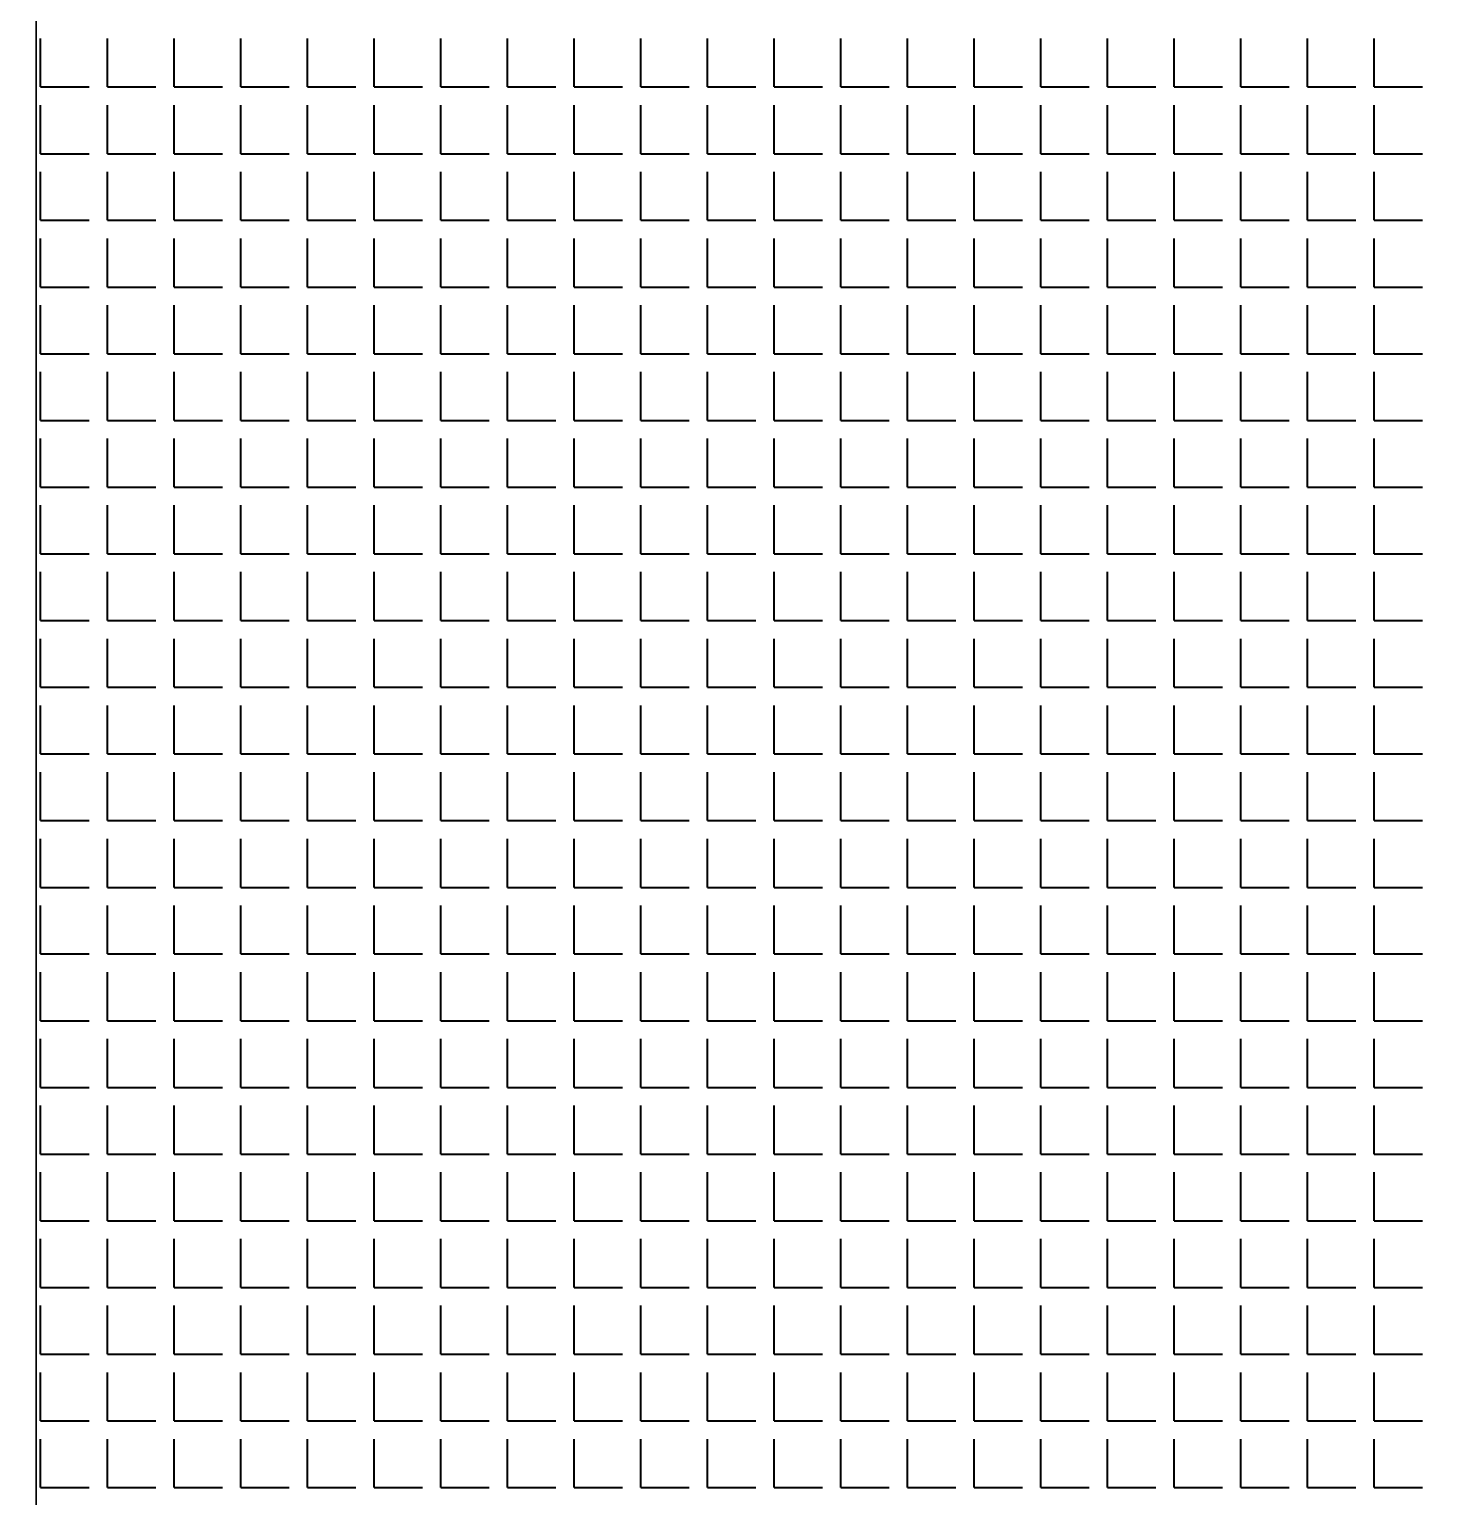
# Model space of a CAD drawing. Header units: millimetres. Extents: x 895788 to 1136524, y -21936 to 400945.
# Drawn here: x 932131.99 to 932149.31, y 272916.91 to 272935.03 of the extents above; entities that cross this region are included whole.
import ezdxf

# ---------------------------------------------------------------- set-up
doc = ezdxf.new("R2010")
doc.units = ezdxf.units.MM
doc.layers.add('GRANIT', color=10, linetype='Continuous', lineweight=30)

msp = doc.modelspace()

# ---------------------------------------------------------------- linework, layer by layer
at = {"lineweight": 30}
msp.add_line((932132.074, 272651.357), (932132.074, 273176.175), dxfattribs=at)
at = {"layer": 'GRANIT', "color": 0, "linetype": 'Continuous', "lineweight": 40}
for p, q in [((932132.129, 272934.32), (932132.129, 272934.919)), ((932132.953, 272934.32), (932132.953, 272934.919)), ((932133.777, 272934.32), (932133.777, 272934.919)), ((932134.6, 272934.32), (932134.6, 272934.919)), ((932135.424, 272934.32), (932135.424, 272934.919)), ((932136.247, 272934.32), (932136.247, 272934.919)), ((932137.071, 272934.32), (932137.071, 272934.919)), ((932137.894, 272934.32), (932137.894, 272934.919)), ((932138.718, 272934.32), (932138.718, 272934.919)), ((932139.541, 272934.32), (932139.541, 272934.919)), ((932140.365, 272934.32), (932140.365, 272934.919)), ((932141.188, 272934.32), (932141.188, 272934.919)), ((932142.012, 272934.32), (932142.012, 272934.919)), ((932142.835, 272934.32), (932142.835, 272934.919)), ((932143.659, 272934.32), (932143.659, 272934.919)), ((932144.482, 272934.32), (932144.482, 272934.919)), ((932145.306, 272934.32), (932145.306, 272934.919)), ((932146.129, 272934.32), (932146.129, 272934.919)), ((932146.953, 272934.32), (932146.953, 272934.919)), ((932147.777, 272934.32), (932147.777, 272934.919)), ((932148.6, 272934.32), (932148.6, 272934.919)), ((932132.129, 272934.32), (932132.728, 272934.32)), ((932132.953, 272934.32), (932133.552, 272934.32)), ((932133.777, 272934.32), (932134.375, 272934.32)), ((932134.6, 272934.32), (932135.199, 272934.32)), ((932135.424, 272934.32), (932136.023, 272934.32)), ((932136.247, 272934.32), (932136.846, 272934.32)), ((932137.071, 272934.32), (932137.67, 272934.32)), ((932137.894, 272934.32), (932138.493, 272934.32)), ((932138.718, 272934.32), (932139.317, 272934.32)), ((932139.541, 272934.32), (932140.14, 272934.32)), ((932140.365, 272934.32), (932140.964, 272934.32)), ((932141.188, 272934.32), (932141.787, 272934.32)), ((932142.012, 272934.32), (932142.611, 272934.32)), ((932142.835, 272934.32), (932143.434, 272934.32)), ((932143.659, 272934.32), (932144.258, 272934.32)), ((932144.482, 272934.32), (932145.081, 272934.32)), ((932145.306, 272934.32), (932145.905, 272934.32)), ((932146.129, 272934.32), (932146.728, 272934.32)), ((932146.953, 272934.32), (932147.552, 272934.32)), ((932147.777, 272934.32), (932148.375, 272934.32)), ((932148.6, 272934.32), (932149.199, 272934.32)), ((932132.129, 272933.496), (932132.129, 272934.095)), ((932132.953, 272933.496), (932132.953, 272934.095)), ((932133.777, 272933.496), (932133.777, 272934.095)), ((932134.6, 272933.496), (932134.6, 272934.095)), ((932135.424, 272933.496), (932135.424, 272934.095)), ((932136.247, 272933.496), (932136.247, 272934.095)), ((932137.071, 272933.496), (932137.071, 272934.095)), ((932137.894, 272933.496), (932137.894, 272934.095)), ((932138.718, 272933.496), (932138.718, 272934.095)), ((932139.541, 272933.496), (932139.541, 272934.095)), ((932140.365, 272933.496), (932140.365, 272934.095)), ((932141.188, 272933.496), (932141.188, 272934.095)), ((932142.012, 272933.496), (932142.012, 272934.095)), ((932142.835, 272933.496), (932142.835, 272934.095)), ((932143.659, 272933.496), (932143.659, 272934.095)), ((932144.482, 272933.496), (932144.482, 272934.095)), ((932145.306, 272933.496), (932145.306, 272934.095)), ((932146.129, 272933.496), (932146.129, 272934.095)), ((932146.953, 272933.496), (932146.953, 272934.095)), ((932147.777, 272933.496), (932147.777, 272934.095)), ((932148.6, 272933.496), (932148.6, 272934.095)), ((932132.129, 272933.496), (932132.728, 272933.496)), ((932132.953, 272933.496), (932133.552, 272933.496)), ((932133.777, 272933.496), (932134.375, 272933.496)), ((932134.6, 272933.496), (932135.199, 272933.496)), ((932135.424, 272933.496), (932136.023, 272933.496)), ((932136.247, 272933.496), (932136.846, 272933.496)), ((932137.071, 272933.496), (932137.67, 272933.496)), ((932137.894, 272933.496), (932138.493, 272933.496)), ((932138.718, 272933.496), (932139.317, 272933.496)), ((932139.541, 272933.496), (932140.14, 272933.496)), ((932140.365, 272933.496), (932140.964, 272933.496)), ((932141.188, 272933.496), (932141.787, 272933.496)), ((932142.012, 272933.496), (932142.611, 272933.496)), ((932142.835, 272933.496), (932143.434, 272933.496)), ((932143.659, 272933.496), (932144.258, 272933.496)), ((932144.482, 272933.496), (932145.081, 272933.496)), ((932145.306, 272933.496), (932145.905, 272933.496)), ((932146.129, 272933.496), (932146.728, 272933.496)), ((932146.953, 272933.496), (932147.552, 272933.496)), ((932147.777, 272933.496), (932148.375, 272933.496)), ((932148.6, 272933.496), (932149.199, 272933.496)), ((932132.129, 272932.673), (932132.129, 272933.272)), ((932132.953, 272932.673), (932132.953, 272933.272)), ((932133.777, 272932.673), (932133.777, 272933.272)), ((932134.6, 272932.673), (932134.6, 272933.272)), ((932135.424, 272932.673), (932135.424, 272933.272)), ((932136.247, 272932.673), (932136.247, 272933.272)), ((932137.071, 272932.673), (932137.071, 272933.272)), ((932137.894, 272932.673), (932137.894, 272933.272)), ((932138.718, 272932.673), (932138.718, 272933.272)), ((932139.541, 272932.673), (932139.541, 272933.272)), ((932140.365, 272932.673), (932140.365, 272933.272)), ((932141.188, 272932.673), (932141.188, 272933.272)), ((932142.012, 272932.673), (932142.012, 272933.272)), ((932142.835, 272932.673), (932142.835, 272933.272)), ((932143.659, 272932.673), (932143.659, 272933.272)), ((932144.482, 272932.673), (932144.482, 272933.272)), ((932145.306, 272932.673), (932145.306, 272933.272)), ((932146.129, 272932.673), (932146.129, 272933.272)), ((932146.953, 272932.673), (932146.953, 272933.272)), ((932147.777, 272932.673), (932147.777, 272933.272)), ((932148.6, 272932.673), (932148.6, 272933.272)), ((932132.129, 272932.673), (932132.728, 272932.673)), ((932132.953, 272932.673), (932133.552, 272932.673)), ((932133.777, 272932.673), (932134.375, 272932.673)), ((932134.6, 272932.673), (932135.199, 272932.673)), ((932135.424, 272932.673), (932136.023, 272932.673)), ((932136.247, 272932.673), (932136.846, 272932.673)), ((932137.071, 272932.673), (932137.67, 272932.673)), ((932137.894, 272932.673), (932138.493, 272932.673)), ((932138.718, 272932.673), (932139.317, 272932.673)), ((932139.541, 272932.673), (932140.14, 272932.673)), ((932140.365, 272932.673), (932140.964, 272932.673)), ((932141.188, 272932.673), (932141.787, 272932.673)), ((932142.012, 272932.673), (932142.611, 272932.673)), ((932142.835, 272932.673), (932143.434, 272932.673)), ((932143.659, 272932.673), (932144.258, 272932.673)), ((932144.482, 272932.673), (932145.081, 272932.673)), ((932145.306, 272932.673), (932145.905, 272932.673)), ((932146.129, 272932.673), (932146.728, 272932.673)), ((932146.953, 272932.673), (932147.552, 272932.673)), ((932147.777, 272932.673), (932148.375, 272932.673)), ((932148.6, 272932.673), (932149.199, 272932.673)), ((932132.129, 272931.849), (932132.129, 272932.448)), ((932132.953, 272931.849), (932132.953, 272932.448)), ((932133.777, 272931.849), (932133.777, 272932.448)), ((932134.6, 272931.849), (932134.6, 272932.448)), ((932135.424, 272931.849), (932135.424, 272932.448)), ((932136.247, 272931.849), (932136.247, 272932.448)), ((932137.071, 272931.849), (932137.071, 272932.448)), ((932137.894, 272931.849), (932137.894, 272932.448)), ((932138.718, 272931.849), (932138.718, 272932.448)), ((932139.541, 272931.849), (932139.541, 272932.448)), ((932140.365, 272931.849), (932140.365, 272932.448)), ((932141.188, 272931.849), (932141.188, 272932.448)), ((932142.012, 272931.849), (932142.012, 272932.448)), ((932142.835, 272931.849), (932142.835, 272932.448)), ((932143.659, 272931.849), (932143.659, 272932.448)), ((932144.482, 272931.849), (932144.482, 272932.448)), ((932145.306, 272931.849), (932145.306, 272932.448)), ((932146.129, 272931.849), (932146.129, 272932.448)), ((932146.953, 272931.849), (932146.953, 272932.448)), ((932147.777, 272931.849), (932147.777, 272932.448)), ((932148.6, 272931.849), (932148.6, 272932.448)), ((932132.129, 272931.849), (932132.728, 272931.849)), ((932132.953, 272931.849), (932133.552, 272931.849)), ((932133.777, 272931.849), (932134.375, 272931.849)), ((932134.6, 272931.849), (932135.199, 272931.849)), ((932135.424, 272931.849), (932136.023, 272931.849)), ((932136.247, 272931.849), (932136.846, 272931.849)), ((932137.071, 272931.849), (932137.67, 272931.849)), ((932137.894, 272931.849), (932138.493, 272931.849)), ((932138.718, 272931.849), (932139.317, 272931.849)), ((932139.541, 272931.849), (932140.14, 272931.849)), ((932140.365, 272931.849), (932140.964, 272931.849)), ((932141.188, 272931.849), (932141.787, 272931.849)), ((932142.012, 272931.849), (932142.611, 272931.849)), ((932142.835, 272931.849), (932143.434, 272931.849)), ((932143.659, 272931.849), (932144.258, 272931.849)), ((932144.482, 272931.849), (932145.081, 272931.849)), ((932145.306, 272931.849), (932145.905, 272931.849)), ((932146.129, 272931.849), (932146.728, 272931.849)), ((932146.953, 272931.849), (932147.552, 272931.849)), ((932147.777, 272931.849), (932148.375, 272931.849)), ((932148.6, 272931.849), (932149.199, 272931.849)), ((932132.129, 272931.026), (932132.129, 272931.625)), ((932132.953, 272931.026), (932132.953, 272931.625)), ((932133.777, 272931.026), (932133.777, 272931.625)), ((932134.6, 272931.026), (932134.6, 272931.625)), ((932135.424, 272931.026), (932135.424, 272931.625)), ((932136.247, 272931.026), (932136.247, 272931.625)), ((932137.071, 272931.026), (932137.071, 272931.625)), ((932137.894, 272931.026), (932137.894, 272931.625)), ((932138.718, 272931.026), (932138.718, 272931.625)), ((932139.541, 272931.026), (932139.541, 272931.625)), ((932140.365, 272931.026), (932140.365, 272931.625)), ((932141.188, 272931.026), (932141.188, 272931.625)), ((932142.012, 272931.026), (932142.012, 272931.625)), ((932142.835, 272931.026), (932142.835, 272931.625)), ((932143.659, 272931.026), (932143.659, 272931.625)), ((932144.482, 272931.026), (932144.482, 272931.625)), ((932145.306, 272931.026), (932145.306, 272931.625)), ((932146.129, 272931.026), (932146.129, 272931.625)), ((932146.953, 272931.026), (932146.953, 272931.625)), ((932147.777, 272931.026), (932147.777, 272931.625)), ((932148.6, 272931.026), (932148.6, 272931.625)), ((932132.129, 272931.026), (932132.728, 272931.026)), ((932132.953, 272931.026), (932133.552, 272931.026)), ((932133.777, 272931.026), (932134.375, 272931.026)), ((932134.6, 272931.026), (932135.199, 272931.026)), ((932135.424, 272931.026), (932136.023, 272931.026)), ((932136.247, 272931.026), (932136.846, 272931.026)), ((932137.071, 272931.026), (932137.67, 272931.026)), ((932137.894, 272931.026), (932138.493, 272931.026)), ((932138.718, 272931.026), (932139.317, 272931.026)), ((932139.541, 272931.026), (932140.14, 272931.026)), ((932140.365, 272931.026), (932140.964, 272931.026)), ((932141.188, 272931.026), (932141.787, 272931.026)), ((932142.012, 272931.026), (932142.611, 272931.026)), ((932142.835, 272931.026), (932143.434, 272931.026)), ((932143.659, 272931.026), (932144.258, 272931.026)), ((932144.482, 272931.026), (932145.081, 272931.026)), ((932145.306, 272931.026), (932145.905, 272931.026)), ((932146.129, 272931.026), (932146.728, 272931.026)), ((932146.953, 272931.026), (932147.552, 272931.026)), ((932147.777, 272931.026), (932148.375, 272931.026)), ((932148.6, 272931.026), (932149.199, 272931.026)), ((932132.129, 272930.202), (932132.129, 272930.801)), ((932132.953, 272930.202), (932132.953, 272930.801)), ((932133.777, 272930.202), (932133.777, 272930.801)), ((932134.6, 272930.202), (932134.6, 272930.801)), ((932135.424, 272930.202), (932135.424, 272930.801)), ((932136.247, 272930.202), (932136.247, 272930.801)), ((932137.071, 272930.202), (932137.071, 272930.801)), ((932137.894, 272930.202), (932137.894, 272930.801)), ((932138.718, 272930.202), (932138.718, 272930.801)), ((932139.541, 272930.202), (932139.541, 272930.801)), ((932140.365, 272930.202), (932140.365, 272930.801)), ((932141.188, 272930.202), (932141.188, 272930.801)), ((932142.012, 272930.202), (932142.012, 272930.801)), ((932142.835, 272930.202), (932142.835, 272930.801)), ((932143.659, 272930.202), (932143.659, 272930.801)), ((932144.482, 272930.202), (932144.482, 272930.801)), ((932145.306, 272930.202), (932145.306, 272930.801)), ((932146.129, 272930.202), (932146.129, 272930.801)), ((932146.953, 272930.202), (932146.953, 272930.801)), ((932147.777, 272930.202), (932147.777, 272930.801)), ((932148.6, 272930.202), (932148.6, 272930.801)), ((932132.129, 272930.202), (932132.728, 272930.202)), ((932132.953, 272930.202), (932133.552, 272930.202)), ((932133.777, 272930.202), (932134.375, 272930.202)), ((932134.6, 272930.202), (932135.199, 272930.202)), ((932135.424, 272930.202), (932136.023, 272930.202)), ((932136.247, 272930.202), (932136.846, 272930.202)), ((932137.071, 272930.202), (932137.67, 272930.202)), ((932137.894, 272930.202), (932138.493, 272930.202)), ((932138.718, 272930.202), (932139.317, 272930.202)), ((932139.541, 272930.202), (932140.14, 272930.202)), ((932140.365, 272930.202), (932140.964, 272930.202)), ((932141.188, 272930.202), (932141.787, 272930.202)), ((932142.012, 272930.202), (932142.611, 272930.202)), ((932142.835, 272930.202), (932143.434, 272930.202)), ((932143.659, 272930.202), (932144.258, 272930.202)), ((932144.482, 272930.202), (932145.081, 272930.202)), ((932145.306, 272930.202), (932145.905, 272930.202)), ((932146.129, 272930.202), (932146.728, 272930.202)), ((932146.953, 272930.202), (932147.552, 272930.202)), ((932147.777, 272930.202), (932148.375, 272930.202)), ((932148.6, 272930.202), (932149.199, 272930.202)), ((932132.129, 272929.379), (932132.129, 272929.978)), ((932132.953, 272929.379), (932132.953, 272929.978)), ((932133.777, 272929.379), (932133.777, 272929.978)), ((932134.6, 272929.379), (932134.6, 272929.978)), ((932135.424, 272929.379), (932135.424, 272929.978)), ((932136.247, 272929.379), (932136.247, 272929.978)), ((932137.071, 272929.379), (932137.071, 272929.978)), ((932137.894, 272929.379), (932137.894, 272929.978)), ((932138.718, 272929.379), (932138.718, 272929.978)), ((932139.541, 272929.379), (932139.541, 272929.978)), ((932140.365, 272929.379), (932140.365, 272929.978)), ((932141.188, 272929.379), (932141.188, 272929.978)), ((932142.012, 272929.379), (932142.012, 272929.978)), ((932142.835, 272929.379), (932142.835, 272929.978)), ((932143.659, 272929.379), (932143.659, 272929.978)), ((932144.482, 272929.379), (932144.482, 272929.978)), ((932145.306, 272929.379), (932145.306, 272929.978)), ((932146.129, 272929.379), (932146.129, 272929.978)), ((932146.953, 272929.379), (932146.953, 272929.978)), ((932147.777, 272929.379), (932147.777, 272929.978)), ((932148.6, 272929.379), (932148.6, 272929.978)), ((932132.129, 272929.379), (932132.728, 272929.379)), ((932132.953, 272929.379), (932133.552, 272929.379)), ((932133.777, 272929.379), (932134.375, 272929.379)), ((932134.6, 272929.379), (932135.199, 272929.379)), ((932135.424, 272929.379), (932136.023, 272929.379)), ((932136.247, 272929.379), (932136.846, 272929.379)), ((932137.071, 272929.379), (932137.67, 272929.379)), ((932137.894, 272929.379), (932138.493, 272929.379)), ((932138.718, 272929.379), (932139.317, 272929.379)), ((932139.541, 272929.379), (932140.14, 272929.379)), ((932140.365, 272929.379), (932140.964, 272929.379)), ((932141.188, 272929.379), (932141.787, 272929.379)), ((932142.012, 272929.379), (932142.611, 272929.379)), ((932142.835, 272929.379), (932143.434, 272929.379)), ((932143.659, 272929.379), (932144.258, 272929.379)), ((932144.482, 272929.379), (932145.081, 272929.379)), ((932145.306, 272929.379), (932145.905, 272929.379)), ((932146.129, 272929.379), (932146.728, 272929.379)), ((932146.953, 272929.379), (932147.552, 272929.379)), ((932147.777, 272929.379), (932148.375, 272929.379)), ((932148.6, 272929.379), (932149.199, 272929.379)), ((932132.129, 272928.555), (932132.129, 272929.154)), ((932132.953, 272928.555), (932132.953, 272929.154)), ((932133.777, 272928.555), (932133.777, 272929.154)), ((932134.6, 272928.555), (932134.6, 272929.154)), ((932135.424, 272928.555), (932135.424, 272929.154)), ((932136.247, 272928.555), (932136.247, 272929.154)), ((932137.071, 272928.555), (932137.071, 272929.154)), ((932137.894, 272928.555), (932137.894, 272929.154)), ((932138.718, 272928.555), (932138.718, 272929.154)), ((932139.541, 272928.555), (932139.541, 272929.154)), ((932140.365, 272928.555), (932140.365, 272929.154)), ((932141.188, 272928.555), (932141.188, 272929.154)), ((932142.012, 272928.555), (932142.012, 272929.154)), ((932142.835, 272928.555), (932142.835, 272929.154)), ((932143.659, 272928.555), (932143.659, 272929.154)), ((932144.482, 272928.555), (932144.482, 272929.154)), ((932145.306, 272928.555), (932145.306, 272929.154)), ((932146.129, 272928.555), (932146.129, 272929.154)), ((932146.953, 272928.555), (932146.953, 272929.154)), ((932147.777, 272928.555), (932147.777, 272929.154)), ((932148.6, 272928.555), (932148.6, 272929.154)), ((932132.129, 272928.555), (932132.728, 272928.555)), ((932132.953, 272928.555), (932133.552, 272928.555)), ((932133.777, 272928.555), (932134.375, 272928.555)), ((932134.6, 272928.555), (932135.199, 272928.555)), ((932135.424, 272928.555), (932136.023, 272928.555)), ((932136.247, 272928.555), (932136.846, 272928.555)), ((932137.071, 272928.555), (932137.67, 272928.555)), ((932137.894, 272928.555), (932138.493, 272928.555)), ((932138.718, 272928.555), (932139.317, 272928.555)), ((932139.541, 272928.555), (932140.14, 272928.555)), ((932140.365, 272928.555), (932140.964, 272928.555)), ((932141.188, 272928.555), (932141.787, 272928.555)), ((932142.012, 272928.555), (932142.611, 272928.555)), ((932142.835, 272928.555), (932143.434, 272928.555)), ((932143.659, 272928.555), (932144.258, 272928.555)), ((932144.482, 272928.555), (932145.081, 272928.555)), ((932145.306, 272928.555), (932145.905, 272928.555)), ((932146.129, 272928.555), (932146.728, 272928.555)), ((932146.953, 272928.555), (932147.552, 272928.555)), ((932147.777, 272928.555), (932148.375, 272928.555)), ((932148.6, 272928.555), (932149.199, 272928.555)), ((932132.129, 272927.732), (932132.129, 272928.331)), ((932132.953, 272927.732), (932132.953, 272928.331)), ((932133.777, 272927.732), (932133.777, 272928.331)), ((932134.6, 272927.732), (932134.6, 272928.331)), ((932135.424, 272927.732), (932135.424, 272928.331)), ((932136.247, 272927.732), (932136.247, 272928.331)), ((932137.071, 272927.732), (932137.071, 272928.331)), ((932137.894, 272927.732), (932137.894, 272928.331)), ((932138.718, 272927.732), (932138.718, 272928.331)), ((932139.541, 272927.732), (932139.541, 272928.331)), ((932140.365, 272927.732), (932140.365, 272928.331)), ((932141.188, 272927.732), (932141.188, 272928.331)), ((932142.012, 272927.732), (932142.012, 272928.331)), ((932142.835, 272927.732), (932142.835, 272928.331)), ((932143.659, 272927.732), (932143.659, 272928.331)), ((932144.482, 272927.732), (932144.482, 272928.331)), ((932145.306, 272927.732), (932145.306, 272928.331)), ((932146.129, 272927.732), (932146.129, 272928.331)), ((932146.953, 272927.732), (932146.953, 272928.331)), ((932147.777, 272927.732), (932147.777, 272928.331)), ((932148.6, 272927.732), (932148.6, 272928.331)), ((932132.129, 272927.732), (932132.728, 272927.732)), ((932132.953, 272927.732), (932133.552, 272927.732)), ((932133.777, 272927.732), (932134.375, 272927.732)), ((932134.6, 272927.732), (932135.199, 272927.732)), ((932135.424, 272927.732), (932136.023, 272927.732)), ((932136.247, 272927.732), (932136.846, 272927.732)), ((932137.071, 272927.732), (932137.67, 272927.732)), ((932137.894, 272927.732), (932138.493, 272927.732)), ((932138.718, 272927.732), (932139.317, 272927.732)), ((932139.541, 272927.732), (932140.14, 272927.732)), ((932140.365, 272927.732), (932140.964, 272927.732)), ((932141.188, 272927.732), (932141.787, 272927.732)), ((932142.012, 272927.732), (932142.611, 272927.732)), ((932142.835, 272927.732), (932143.434, 272927.732)), ((932143.659, 272927.732), (932144.258, 272927.732)), ((932144.482, 272927.732), (932145.081, 272927.732)), ((932145.306, 272927.732), (932145.905, 272927.732)), ((932146.129, 272927.732), (932146.728, 272927.732)), ((932146.953, 272927.732), (932147.552, 272927.732)), ((932147.777, 272927.732), (932148.375, 272927.732)), ((932148.6, 272927.732), (932149.199, 272927.732)), ((932132.129, 272926.908), (932132.129, 272927.507)), ((932132.953, 272926.908), (932132.953, 272927.507)), ((932133.777, 272926.908), (932133.777, 272927.507)), ((932134.6, 272926.908), (932134.6, 272927.507)), ((932135.424, 272926.908), (932135.424, 272927.507)), ((932136.247, 272926.908), (932136.247, 272927.507)), ((932137.071, 272926.908), (932137.071, 272927.507)), ((932137.894, 272926.908), (932137.894, 272927.507)), ((932138.718, 272926.908), (932138.718, 272927.507)), ((932139.541, 272926.908), (932139.541, 272927.507)), ((932140.365, 272926.908), (932140.365, 272927.507)), ((932141.188, 272926.908), (932141.188, 272927.507)), ((932142.012, 272926.908), (932142.012, 272927.507)), ((932142.835, 272926.908), (932142.835, 272927.507)), ((932143.659, 272926.908), (932143.659, 272927.507)), ((932144.482, 272926.908), (932144.482, 272927.507)), ((932145.306, 272926.908), (932145.306, 272927.507)), ((932146.129, 272926.908), (932146.129, 272927.507)), ((932146.953, 272926.908), (932146.953, 272927.507)), ((932147.777, 272926.908), (932147.777, 272927.507)), ((932148.6, 272926.908), (932148.6, 272927.507)), ((932132.129, 272926.908), (932132.728, 272926.908)), ((932132.953, 272926.908), (932133.552, 272926.908)), ((932133.777, 272926.908), (932134.375, 272926.908)), ((932134.6, 272926.908), (932135.199, 272926.908)), ((932135.424, 272926.908), (932136.023, 272926.908)), ((932136.247, 272926.908), (932136.846, 272926.908)), ((932137.071, 272926.908), (932137.67, 272926.908)), ((932137.894, 272926.908), (932138.493, 272926.908)), ((932138.718, 272926.908), (932139.317, 272926.908)), ((932139.541, 272926.908), (932140.14, 272926.908)), ((932140.365, 272926.908), (932140.964, 272926.908)), ((932141.188, 272926.908), (932141.787, 272926.908)), ((932142.012, 272926.908), (932142.611, 272926.908)), ((932142.835, 272926.908), (932143.434, 272926.908)), ((932143.659, 272926.908), (932144.258, 272926.908)), ((932144.482, 272926.908), (932145.081, 272926.908)), ((932145.306, 272926.908), (932145.905, 272926.908)), ((932146.129, 272926.908), (932146.728, 272926.908)), ((932146.953, 272926.908), (932147.552, 272926.908)), ((932147.777, 272926.908), (932148.375, 272926.908)), ((932148.6, 272926.908), (932149.199, 272926.908)), ((932132.129, 272926.085), (932132.129, 272926.683)), ((932132.953, 272926.085), (932132.953, 272926.683)), ((932133.777, 272926.085), (932133.777, 272926.683)), ((932134.6, 272926.085), (932134.6, 272926.683)), ((932135.424, 272926.085), (932135.424, 272926.683)), ((932136.247, 272926.085), (932136.247, 272926.683)), ((932137.071, 272926.085), (932137.071, 272926.683)), ((932137.894, 272926.085), (932137.894, 272926.683)), ((932138.718, 272926.085), (932138.718, 272926.683)), ((932139.541, 272926.085), (932139.541, 272926.683)), ((932140.365, 272926.085), (932140.365, 272926.683)), ((932141.188, 272926.085), (932141.188, 272926.683)), ((932142.012, 272926.085), (932142.012, 272926.683)), ((932142.835, 272926.085), (932142.835, 272926.683)), ((932143.659, 272926.085), (932143.659, 272926.683)), ((932144.482, 272926.085), (932144.482, 272926.683)), ((932145.306, 272926.085), (932145.306, 272926.683)), ((932146.129, 272926.085), (932146.129, 272926.683)), ((932146.953, 272926.085), (932146.953, 272926.683)), ((932147.777, 272926.085), (932147.777, 272926.683)), ((932148.6, 272926.085), (932148.6, 272926.683)), ((932132.129, 272926.085), (932132.728, 272926.085)), ((932132.953, 272926.085), (932133.552, 272926.085)), ((932133.777, 272926.085), (932134.375, 272926.085)), ((932134.6, 272926.085), (932135.199, 272926.085)), ((932135.424, 272926.085), (932136.023, 272926.085)), ((932136.247, 272926.085), (932136.846, 272926.085)), ((932137.071, 272926.085), (932137.67, 272926.085)), ((932137.894, 272926.085), (932138.493, 272926.085)), ((932138.718, 272926.085), (932139.317, 272926.085)), ((932139.541, 272926.085), (932140.14, 272926.085)), ((932140.365, 272926.085), (932140.964, 272926.085)), ((932141.188, 272926.085), (932141.787, 272926.085)), ((932142.012, 272926.085), (932142.611, 272926.085)), ((932142.835, 272926.085), (932143.434, 272926.085)), ((932143.659, 272926.085), (932144.258, 272926.085)), ((932144.482, 272926.085), (932145.081, 272926.085)), ((932145.306, 272926.085), (932145.905, 272926.085)), ((932146.129, 272926.085), (932146.728, 272926.085)), ((932146.953, 272926.085), (932147.552, 272926.085)), ((932147.777, 272926.085), (932148.375, 272926.085)), ((932148.6, 272926.085), (932149.199, 272926.085)), ((932132.129, 272925.261), (932132.129, 272925.86)), ((932132.953, 272925.261), (932132.953, 272925.86)), ((932133.777, 272925.261), (932133.777, 272925.86)), ((932134.6, 272925.261), (932134.6, 272925.86)), ((932135.424, 272925.261), (932135.424, 272925.86)), ((932136.247, 272925.261), (932136.247, 272925.86)), ((932137.071, 272925.261), (932137.071, 272925.86)), ((932137.894, 272925.261), (932137.894, 272925.86)), ((932138.718, 272925.261), (932138.718, 272925.86)), ((932139.541, 272925.261), (932139.541, 272925.86)), ((932140.365, 272925.261), (932140.365, 272925.86)), ((932141.188, 272925.261), (932141.188, 272925.86)), ((932142.012, 272925.261), (932142.012, 272925.86)), ((932142.835, 272925.261), (932142.835, 272925.86)), ((932143.659, 272925.261), (932143.659, 272925.86)), ((932144.482, 272925.261), (932144.482, 272925.86)), ((932145.306, 272925.261), (932145.306, 272925.86)), ((932146.129, 272925.261), (932146.129, 272925.86)), ((932146.953, 272925.261), (932146.953, 272925.86)), ((932147.777, 272925.261), (932147.777, 272925.86)), ((932148.6, 272925.261), (932148.6, 272925.86)), ((932132.129, 272925.261), (932132.728, 272925.261)), ((932132.953, 272925.261), (932133.552, 272925.261)), ((932133.777, 272925.261), (932134.375, 272925.261)), ((932134.6, 272925.261), (932135.199, 272925.261)), ((932135.424, 272925.261), (932136.023, 272925.261)), ((932136.247, 272925.261), (932136.846, 272925.261)), ((932137.071, 272925.261), (932137.67, 272925.261)), ((932137.894, 272925.261), (932138.493, 272925.261)), ((932138.718, 272925.261), (932139.317, 272925.261)), ((932139.541, 272925.261), (932140.14, 272925.261)), ((932140.365, 272925.261), (932140.964, 272925.261)), ((932141.188, 272925.261), (932141.787, 272925.261)), ((932142.012, 272925.261), (932142.611, 272925.261)), ((932142.835, 272925.261), (932143.434, 272925.261)), ((932143.659, 272925.261), (932144.258, 272925.261)), ((932144.482, 272925.261), (932145.081, 272925.261)), ((932145.306, 272925.261), (932145.905, 272925.261)), ((932146.129, 272925.261), (932146.728, 272925.261)), ((932146.953, 272925.261), (932147.552, 272925.261)), ((932147.777, 272925.261), (932148.375, 272925.261)), ((932148.6, 272925.261), (932149.199, 272925.261)), ((932132.129, 272924.437), (932132.129, 272925.036)), ((932132.953, 272924.437), (932132.953, 272925.036)), ((932133.777, 272924.437), (932133.777, 272925.036)), ((932134.6, 272924.437), (932134.6, 272925.036)), ((932135.424, 272924.437), (932135.424, 272925.036)), ((932136.247, 272924.437), (932136.247, 272925.036)), ((932137.071, 272924.437), (932137.071, 272925.036)), ((932137.894, 272924.437), (932137.894, 272925.036)), ((932138.718, 272924.437), (932138.718, 272925.036)), ((932139.541, 272924.437), (932139.541, 272925.036)), ((932140.365, 272924.437), (932140.365, 272925.036)), ((932141.188, 272924.437), (932141.188, 272925.036)), ((932142.012, 272924.437), (932142.012, 272925.036)), ((932142.835, 272924.437), (932142.835, 272925.036)), ((932143.659, 272924.437), (932143.659, 272925.036)), ((932144.482, 272924.437), (932144.482, 272925.036)), ((932145.306, 272924.437), (932145.306, 272925.036)), ((932146.129, 272924.437), (932146.129, 272925.036)), ((932146.953, 272924.437), (932146.953, 272925.036)), ((932147.777, 272924.437), (932147.777, 272925.036)), ((932148.6, 272924.437), (932148.6, 272925.036)), ((932132.129, 272924.437), (932132.728, 272924.437)), ((932132.953, 272924.437), (932133.552, 272924.437)), ((932133.777, 272924.437), (932134.375, 272924.437)), ((932134.6, 272924.437), (932135.199, 272924.437)), ((932135.424, 272924.437), (932136.023, 272924.437)), ((932136.247, 272924.437), (932136.846, 272924.437)), ((932137.071, 272924.437), (932137.67, 272924.437)), ((932137.894, 272924.437), (932138.493, 272924.437)), ((932138.718, 272924.437), (932139.317, 272924.437)), ((932139.541, 272924.437), (932140.14, 272924.437)), ((932140.365, 272924.437), (932140.964, 272924.437)), ((932141.188, 272924.437), (932141.787, 272924.437)), ((932142.012, 272924.437), (932142.611, 272924.437)), ((932142.835, 272924.437), (932143.434, 272924.437)), ((932143.659, 272924.437), (932144.258, 272924.437)), ((932144.482, 272924.437), (932145.081, 272924.437)), ((932145.306, 272924.437), (932145.905, 272924.437)), ((932146.129, 272924.437), (932146.728, 272924.437)), ((932146.953, 272924.437), (932147.552, 272924.437)), ((932147.777, 272924.437), (932148.375, 272924.437)), ((932148.6, 272924.437), (932149.199, 272924.437)), ((932132.129, 272923.614), (932132.129, 272924.213)), ((932132.953, 272923.614), (932132.953, 272924.213)), ((932133.777, 272923.614), (932133.777, 272924.213)), ((932134.6, 272923.614), (932134.6, 272924.213)), ((932135.424, 272923.614), (932135.424, 272924.213)), ((932136.247, 272923.614), (932136.247, 272924.213)), ((932137.071, 272923.614), (932137.071, 272924.213)), ((932137.894, 272923.614), (932137.894, 272924.213)), ((932138.718, 272923.614), (932138.718, 272924.213)), ((932139.541, 272923.614), (932139.541, 272924.213)), ((932140.365, 272923.614), (932140.365, 272924.213)), ((932141.188, 272923.614), (932141.188, 272924.213)), ((932142.012, 272923.614), (932142.012, 272924.213)), ((932142.835, 272923.614), (932142.835, 272924.213)), ((932143.659, 272923.614), (932143.659, 272924.213)), ((932144.482, 272923.614), (932144.482, 272924.213)), ((932145.306, 272923.614), (932145.306, 272924.213)), ((932146.129, 272923.614), (932146.129, 272924.213)), ((932146.953, 272923.614), (932146.953, 272924.213)), ((932147.777, 272923.614), (932147.777, 272924.213)), ((932148.6, 272923.614), (932148.6, 272924.213)), ((932132.129, 272923.614), (932132.728, 272923.614)), ((932132.953, 272923.614), (932133.552, 272923.614)), ((932133.777, 272923.614), (932134.375, 272923.614)), ((932134.6, 272923.614), (932135.199, 272923.614)), ((932135.424, 272923.614), (932136.023, 272923.614)), ((932136.247, 272923.614), (932136.846, 272923.614)), ((932137.071, 272923.614), (932137.67, 272923.614)), ((932137.894, 272923.614), (932138.493, 272923.614)), ((932138.718, 272923.614), (932139.317, 272923.614)), ((932139.541, 272923.614), (932140.14, 272923.614)), ((932140.365, 272923.614), (932140.964, 272923.614)), ((932141.188, 272923.614), (932141.787, 272923.614)), ((932142.012, 272923.614), (932142.611, 272923.614)), ((932142.835, 272923.614), (932143.434, 272923.614)), ((932143.659, 272923.614), (932144.258, 272923.614)), ((932144.482, 272923.614), (932145.081, 272923.614)), ((932145.306, 272923.614), (932145.905, 272923.614)), ((932146.129, 272923.614), (932146.728, 272923.614)), ((932146.953, 272923.614), (932147.552, 272923.614)), ((932147.777, 272923.614), (932148.375, 272923.614)), ((932148.6, 272923.614), (932149.199, 272923.614)), ((932132.129, 272922.79), (932132.129, 272923.389)), ((932132.953, 272922.79), (932132.953, 272923.389)), ((932133.777, 272922.79), (932133.777, 272923.389)), ((932134.6, 272922.79), (932134.6, 272923.389)), ((932135.424, 272922.79), (932135.424, 272923.389)), ((932136.247, 272922.79), (932136.247, 272923.389)), ((932137.071, 272922.79), (932137.071, 272923.389)), ((932137.894, 272922.79), (932137.894, 272923.389)), ((932138.718, 272922.79), (932138.718, 272923.389)), ((932139.541, 272922.79), (932139.541, 272923.389)), ((932140.365, 272922.79), (932140.365, 272923.389)), ((932141.188, 272922.79), (932141.188, 272923.389)), ((932142.012, 272922.79), (932142.012, 272923.389)), ((932142.835, 272922.79), (932142.835, 272923.389)), ((932143.659, 272922.79), (932143.659, 272923.389)), ((932144.482, 272922.79), (932144.482, 272923.389)), ((932145.306, 272922.79), (932145.306, 272923.389)), ((932146.129, 272922.79), (932146.129, 272923.389)), ((932146.953, 272922.79), (932146.953, 272923.389)), ((932147.777, 272922.79), (932147.777, 272923.389)), ((932148.6, 272922.79), (932148.6, 272923.389)), ((932132.129, 272922.79), (932132.728, 272922.79)), ((932132.953, 272922.79), (932133.552, 272922.79)), ((932133.777, 272922.79), (932134.375, 272922.79)), ((932134.6, 272922.79), (932135.199, 272922.79)), ((932135.424, 272922.79), (932136.023, 272922.79)), ((932136.247, 272922.79), (932136.846, 272922.79)), ((932137.071, 272922.79), (932137.67, 272922.79)), ((932137.894, 272922.79), (932138.493, 272922.79)), ((932138.718, 272922.79), (932139.317, 272922.79)), ((932139.541, 272922.79), (932140.14, 272922.79)), ((932140.365, 272922.79), (932140.964, 272922.79)), ((932141.188, 272922.79), (932141.787, 272922.79)), ((932142.012, 272922.79), (932142.611, 272922.79)), ((932142.835, 272922.79), (932143.434, 272922.79)), ((932143.659, 272922.79), (932144.258, 272922.79)), ((932144.482, 272922.79), (932145.081, 272922.79)), ((932145.306, 272922.79), (932145.905, 272922.79)), ((932146.129, 272922.79), (932146.728, 272922.79)), ((932146.953, 272922.79), (932147.552, 272922.79)), ((932147.777, 272922.79), (932148.375, 272922.79)), ((932148.6, 272922.79), (932149.199, 272922.79)), ((932132.129, 272921.967), (932132.129, 272922.566)), ((932132.953, 272921.967), (932132.953, 272922.566)), ((932133.777, 272921.967), (932133.777, 272922.566)), ((932134.6, 272921.967), (932134.6, 272922.566)), ((932135.424, 272921.967), (932135.424, 272922.566)), ((932136.247, 272921.967), (932136.247, 272922.566)), ((932137.071, 272921.967), (932137.071, 272922.566)), ((932137.894, 272921.967), (932137.894, 272922.566)), ((932138.718, 272921.967), (932138.718, 272922.566)), ((932139.541, 272921.967), (932139.541, 272922.566)), ((932140.365, 272921.967), (932140.365, 272922.566)), ((932141.188, 272921.967), (932141.188, 272922.566)), ((932142.012, 272921.967), (932142.012, 272922.566)), ((932142.835, 272921.967), (932142.835, 272922.566)), ((932143.659, 272921.967), (932143.659, 272922.566)), ((932144.482, 272921.967), (932144.482, 272922.566)), ((932145.306, 272921.967), (932145.306, 272922.566)), ((932146.129, 272921.967), (932146.129, 272922.566)), ((932146.953, 272921.967), (932146.953, 272922.566)), ((932147.777, 272921.967), (932147.777, 272922.566)), ((932148.6, 272921.967), (932148.6, 272922.566)), ((932132.129, 272921.967), (932132.728, 272921.967)), ((932132.953, 272921.967), (932133.552, 272921.967)), ((932133.777, 272921.967), (932134.375, 272921.967)), ((932134.6, 272921.967), (932135.199, 272921.967)), ((932135.424, 272921.967), (932136.023, 272921.967)), ((932136.247, 272921.967), (932136.846, 272921.967)), ((932137.071, 272921.967), (932137.67, 272921.967)), ((932137.894, 272921.967), (932138.493, 272921.967)), ((932138.718, 272921.967), (932139.317, 272921.967)), ((932139.541, 272921.967), (932140.14, 272921.967)), ((932140.365, 272921.967), (932140.964, 272921.967)), ((932141.188, 272921.967), (932141.787, 272921.967)), ((932142.012, 272921.967), (932142.611, 272921.967)), ((932142.835, 272921.967), (932143.434, 272921.967)), ((932143.659, 272921.967), (932144.258, 272921.967)), ((932144.482, 272921.967), (932145.081, 272921.967)), ((932145.306, 272921.967), (932145.905, 272921.967)), ((932146.129, 272921.967), (932146.728, 272921.967)), ((932146.953, 272921.967), (932147.552, 272921.967)), ((932147.777, 272921.967), (932148.375, 272921.967)), ((932148.6, 272921.967), (932149.199, 272921.967)), ((932132.129, 272921.143), (932132.129, 272921.742)), ((932132.953, 272921.143), (932132.953, 272921.742)), ((932133.777, 272921.143), (932133.777, 272921.742)), ((932134.6, 272921.143), (932134.6, 272921.742)), ((932135.424, 272921.143), (932135.424, 272921.742)), ((932136.247, 272921.143), (932136.247, 272921.742)), ((932137.071, 272921.143), (932137.071, 272921.742)), ((932137.894, 272921.143), (932137.894, 272921.742)), ((932138.718, 272921.143), (932138.718, 272921.742)), ((932139.541, 272921.143), (932139.541, 272921.742)), ((932140.365, 272921.143), (932140.365, 272921.742)), ((932141.188, 272921.143), (932141.188, 272921.742)), ((932142.012, 272921.143), (932142.012, 272921.742)), ((932142.835, 272921.143), (932142.835, 272921.742)), ((932143.659, 272921.143), (932143.659, 272921.742)), ((932144.482, 272921.143), (932144.482, 272921.742)), ((932145.306, 272921.143), (932145.306, 272921.742)), ((932146.129, 272921.143), (932146.129, 272921.742)), ((932146.953, 272921.143), (932146.953, 272921.742)), ((932147.777, 272921.143), (932147.777, 272921.742)), ((932148.6, 272921.143), (932148.6, 272921.742)), ((932132.129, 272921.143), (932132.728, 272921.143)), ((932132.953, 272921.143), (932133.552, 272921.143)), ((932133.777, 272921.143), (932134.375, 272921.143)), ((932134.6, 272921.143), (932135.199, 272921.143)), ((932135.424, 272921.143), (932136.023, 272921.143)), ((932136.247, 272921.143), (932136.846, 272921.143)), ((932137.071, 272921.143), (932137.67, 272921.143)), ((932137.894, 272921.143), (932138.493, 272921.143)), ((932138.718, 272921.143), (932139.317, 272921.143)), ((932139.541, 272921.143), (932140.14, 272921.143)), ((932140.365, 272921.143), (932140.964, 272921.143)), ((932141.188, 272921.143), (932141.787, 272921.143)), ((932142.012, 272921.143), (932142.611, 272921.143)), ((932142.835, 272921.143), (932143.434, 272921.143)), ((932143.659, 272921.143), (932144.258, 272921.143)), ((932144.482, 272921.143), (932145.081, 272921.143)), ((932145.306, 272921.143), (932145.905, 272921.143)), ((932146.129, 272921.143), (932146.728, 272921.143)), ((932146.953, 272921.143), (932147.552, 272921.143)), ((932147.777, 272921.143), (932148.375, 272921.143)), ((932148.6, 272921.143), (932149.199, 272921.143)), ((932132.129, 272920.32), (932132.129, 272920.919)), ((932132.953, 272920.32), (932132.953, 272920.919)), ((932133.777, 272920.32), (932133.777, 272920.919)), ((932134.6, 272920.32), (932134.6, 272920.919)), ((932135.424, 272920.32), (932135.424, 272920.919)), ((932136.247, 272920.32), (932136.247, 272920.919)), ((932137.071, 272920.32), (932137.071, 272920.919)), ((932137.894, 272920.32), (932137.894, 272920.919)), ((932138.718, 272920.32), (932138.718, 272920.919)), ((932139.541, 272920.32), (932139.541, 272920.919)), ((932140.365, 272920.32), (932140.365, 272920.919)), ((932141.188, 272920.32), (932141.188, 272920.919)), ((932142.012, 272920.32), (932142.012, 272920.919)), ((932142.835, 272920.32), (932142.835, 272920.919)), ((932143.659, 272920.32), (932143.659, 272920.919)), ((932144.482, 272920.32), (932144.482, 272920.919)), ((932145.306, 272920.32), (932145.306, 272920.919)), ((932146.129, 272920.32), (932146.129, 272920.919)), ((932146.953, 272920.32), (932146.953, 272920.919)), ((932147.777, 272920.32), (932147.777, 272920.919)), ((932148.6, 272920.32), (932148.6, 272920.919)), ((932132.129, 272920.32), (932132.728, 272920.32)), ((932132.953, 272920.32), (932133.552, 272920.32)), ((932133.777, 272920.32), (932134.375, 272920.32)), ((932134.6, 272920.32), (932135.199, 272920.32)), ((932135.424, 272920.32), (932136.023, 272920.32)), ((932136.247, 272920.32), (932136.846, 272920.32)), ((932137.071, 272920.32), (932137.67, 272920.32)), ((932137.894, 272920.32), (932138.493, 272920.32)), ((932138.718, 272920.32), (932139.317, 272920.32)), ((932139.541, 272920.32), (932140.14, 272920.32)), ((932140.365, 272920.32), (932140.964, 272920.32)), ((932141.188, 272920.32), (932141.787, 272920.32)), ((932142.012, 272920.32), (932142.611, 272920.32)), ((932142.835, 272920.32), (932143.434, 272920.32)), ((932143.659, 272920.32), (932144.258, 272920.32)), ((932144.482, 272920.32), (932145.081, 272920.32)), ((932145.306, 272920.32), (932145.905, 272920.32)), ((932146.129, 272920.32), (932146.728, 272920.32)), ((932146.953, 272920.32), (932147.552, 272920.32)), ((932147.777, 272920.32), (932148.375, 272920.32)), ((932148.6, 272920.32), (932149.199, 272920.32)), ((932132.129, 272919.496), (932132.129, 272920.095)), ((932132.953, 272919.496), (932132.953, 272920.095)), ((932133.777, 272919.496), (932133.777, 272920.095)), ((932134.6, 272919.496), (932134.6, 272920.095)), ((932135.424, 272919.496), (932135.424, 272920.095)), ((932136.247, 272919.496), (932136.247, 272920.095)), ((932137.071, 272919.496), (932137.071, 272920.095)), ((932137.894, 272919.496), (932137.894, 272920.095)), ((932138.718, 272919.496), (932138.718, 272920.095)), ((932139.541, 272919.496), (932139.541, 272920.095)), ((932140.365, 272919.496), (932140.365, 272920.095)), ((932141.188, 272919.496), (932141.188, 272920.095)), ((932142.012, 272919.496), (932142.012, 272920.095)), ((932142.835, 272919.496), (932142.835, 272920.095)), ((932143.659, 272919.496), (932143.659, 272920.095)), ((932144.482, 272919.496), (932144.482, 272920.095)), ((932145.306, 272919.496), (932145.306, 272920.095)), ((932146.129, 272919.496), (932146.129, 272920.095)), ((932146.953, 272919.496), (932146.953, 272920.095)), ((932147.777, 272919.496), (932147.777, 272920.095)), ((932148.6, 272919.496), (932148.6, 272920.095)), ((932132.129, 272919.496), (932132.728, 272919.496)), ((932132.953, 272919.496), (932133.552, 272919.496)), ((932133.777, 272919.496), (932134.375, 272919.496)), ((932134.6, 272919.496), (932135.199, 272919.496)), ((932135.424, 272919.496), (932136.023, 272919.496)), ((932136.247, 272919.496), (932136.846, 272919.496)), ((932137.071, 272919.496), (932137.67, 272919.496)), ((932137.894, 272919.496), (932138.493, 272919.496)), ((932138.718, 272919.496), (932139.317, 272919.496)), ((932139.541, 272919.496), (932140.14, 272919.496)), ((932140.365, 272919.496), (932140.964, 272919.496)), ((932141.188, 272919.496), (932141.787, 272919.496)), ((932142.012, 272919.496), (932142.611, 272919.496)), ((932142.835, 272919.496), (932143.434, 272919.496)), ((932143.659, 272919.496), (932144.258, 272919.496)), ((932144.482, 272919.496), (932145.081, 272919.496)), ((932145.306, 272919.496), (932145.905, 272919.496)), ((932146.129, 272919.496), (932146.728, 272919.496)), ((932146.953, 272919.496), (932147.552, 272919.496)), ((932147.777, 272919.496), (932148.375, 272919.496)), ((932148.6, 272919.496), (932149.199, 272919.496)), ((932132.129, 272918.673), (932132.129, 272919.272)), ((932132.953, 272918.673), (932132.953, 272919.272)), ((932133.777, 272918.673), (932133.777, 272919.272)), ((932134.6, 272918.673), (932134.6, 272919.272)), ((932135.424, 272918.673), (932135.424, 272919.272)), ((932136.247, 272918.673), (932136.247, 272919.272)), ((932137.071, 272918.673), (932137.071, 272919.272)), ((932137.894, 272918.673), (932137.894, 272919.272)), ((932138.718, 272918.673), (932138.718, 272919.272)), ((932139.541, 272918.673), (932139.541, 272919.272)), ((932140.365, 272918.673), (932140.365, 272919.272)), ((932141.188, 272918.673), (932141.188, 272919.272)), ((932142.012, 272918.673), (932142.012, 272919.272)), ((932142.835, 272918.673), (932142.835, 272919.272)), ((932143.659, 272918.673), (932143.659, 272919.272)), ((932144.482, 272918.673), (932144.482, 272919.272)), ((932145.306, 272918.673), (932145.306, 272919.272)), ((932146.129, 272918.673), (932146.129, 272919.272)), ((932146.953, 272918.673), (932146.953, 272919.272)), ((932147.777, 272918.673), (932147.777, 272919.272)), ((932148.6, 272918.673), (932148.6, 272919.272)), ((932132.129, 272918.673), (932132.728, 272918.673)), ((932132.953, 272918.673), (932133.552, 272918.673)), ((932133.777, 272918.673), (932134.375, 272918.673)), ((932134.6, 272918.673), (932135.199, 272918.673)), ((932135.424, 272918.673), (932136.023, 272918.673)), ((932136.247, 272918.673), (932136.846, 272918.673)), ((932137.071, 272918.673), (932137.67, 272918.673)), ((932137.894, 272918.673), (932138.493, 272918.673)), ((932138.718, 272918.673), (932139.317, 272918.673)), ((932139.541, 272918.673), (932140.14, 272918.673)), ((932140.365, 272918.673), (932140.964, 272918.673)), ((932141.188, 272918.673), (932141.787, 272918.673)), ((932142.012, 272918.673), (932142.611, 272918.673)), ((932142.835, 272918.673), (932143.434, 272918.673)), ((932143.659, 272918.673), (932144.258, 272918.673)), ((932144.482, 272918.673), (932145.081, 272918.673)), ((932145.306, 272918.673), (932145.905, 272918.673)), ((932146.129, 272918.673), (932146.728, 272918.673)), ((932146.953, 272918.673), (932147.552, 272918.673)), ((932147.777, 272918.673), (932148.375, 272918.673)), ((932148.6, 272918.673), (932149.199, 272918.673)), ((932132.129, 272917.849), (932132.129, 272918.448)), ((932132.953, 272917.849), (932132.953, 272918.448)), ((932133.777, 272917.849), (932133.777, 272918.448)), ((932134.6, 272917.849), (932134.6, 272918.448)), ((932135.424, 272917.849), (932135.424, 272918.448)), ((932136.247, 272917.849), (932136.247, 272918.448)), ((932137.071, 272917.849), (932137.071, 272918.448)), ((932137.894, 272917.849), (932137.894, 272918.448)), ((932138.718, 272917.849), (932138.718, 272918.448)), ((932139.541, 272917.849), (932139.541, 272918.448)), ((932140.365, 272917.849), (932140.365, 272918.448)), ((932141.188, 272917.849), (932141.188, 272918.448)), ((932142.012, 272917.849), (932142.012, 272918.448)), ((932142.835, 272917.849), (932142.835, 272918.448)), ((932143.659, 272917.849), (932143.659, 272918.448)), ((932144.482, 272917.849), (932144.482, 272918.448)), ((932145.306, 272917.849), (932145.306, 272918.448)), ((932146.129, 272917.849), (932146.129, 272918.448)), ((932146.953, 272917.849), (932146.953, 272918.448)), ((932147.777, 272917.849), (932147.777, 272918.448)), ((932148.6, 272917.849), (932148.6, 272918.448)), ((932132.129, 272917.849), (932132.728, 272917.849)), ((932132.953, 272917.849), (932133.552, 272917.849)), ((932133.777, 272917.849), (932134.375, 272917.849)), ((932134.6, 272917.849), (932135.199, 272917.849)), ((932135.424, 272917.849), (932136.023, 272917.849)), ((932136.247, 272917.849), (932136.846, 272917.849)), ((932137.071, 272917.849), (932137.67, 272917.849)), ((932137.894, 272917.849), (932138.493, 272917.849)), ((932138.718, 272917.849), (932139.317, 272917.849)), ((932139.541, 272917.849), (932140.14, 272917.849)), ((932140.365, 272917.849), (932140.964, 272917.849)), ((932141.188, 272917.849), (932141.787, 272917.849)), ((932142.012, 272917.849), (932142.611, 272917.849)), ((932142.835, 272917.849), (932143.434, 272917.849)), ((932143.659, 272917.849), (932144.258, 272917.849)), ((932144.482, 272917.849), (932145.081, 272917.849)), ((932145.306, 272917.849), (932145.905, 272917.849)), ((932146.129, 272917.849), (932146.728, 272917.849)), ((932146.953, 272917.849), (932147.552, 272917.849)), ((932147.777, 272917.849), (932148.375, 272917.849)), ((932148.6, 272917.849), (932149.199, 272917.849)), ((932132.129, 272917.026), (932132.129, 272917.625)), ((932132.953, 272917.026), (932132.953, 272917.625)), ((932133.777, 272917.026), (932133.777, 272917.625)), ((932134.6, 272917.026), (932134.6, 272917.625)), ((932135.424, 272917.026), (932135.424, 272917.625)), ((932136.247, 272917.026), (932136.247, 272917.625)), ((932137.071, 272917.026), (932137.071, 272917.625)), ((932137.894, 272917.026), (932137.894, 272917.625)), ((932138.718, 272917.026), (932138.718, 272917.625)), ((932139.541, 272917.026), (932139.541, 272917.625)), ((932140.365, 272917.026), (932140.365, 272917.625)), ((932141.188, 272917.026), (932141.188, 272917.625)), ((932142.012, 272917.026), (932142.012, 272917.625)), ((932142.835, 272917.026), (932142.835, 272917.625)), ((932143.659, 272917.026), (932143.659, 272917.625)), ((932144.482, 272917.026), (932144.482, 272917.625)), ((932145.306, 272917.026), (932145.306, 272917.625)), ((932146.129, 272917.026), (932146.129, 272917.625)), ((932146.953, 272917.026), (932146.953, 272917.625)), ((932147.777, 272917.026), (932147.777, 272917.625)), ((932148.6, 272917.026), (932148.6, 272917.625)), ((932132.129, 272917.026), (932132.728, 272917.026)), ((932132.953, 272917.026), (932133.552, 272917.026)), ((932133.777, 272917.026), (932134.375, 272917.026)), ((932134.6, 272917.026), (932135.199, 272917.026)), ((932135.424, 272917.026), (932136.023, 272917.026)), ((932136.247, 272917.026), (932136.846, 272917.026)), ((932137.071, 272917.026), (932137.67, 272917.026)), ((932137.894, 272917.026), (932138.493, 272917.026)), ((932138.718, 272917.026), (932139.317, 272917.026)), ((932139.541, 272917.026), (932140.14, 272917.026)), ((932140.365, 272917.026), (932140.964, 272917.026)), ((932141.188, 272917.026), (932141.787, 272917.026)), ((932142.012, 272917.026), (932142.611, 272917.026)), ((932142.835, 272917.026), (932143.434, 272917.026)), ((932143.659, 272917.026), (932144.258, 272917.026)), ((932144.482, 272917.026), (932145.081, 272917.026)), ((932145.306, 272917.026), (932145.905, 272917.026)), ((932146.129, 272917.026), (932146.728, 272917.026)), ((932146.953, 272917.026), (932147.552, 272917.026)), ((932147.777, 272917.026), (932148.375, 272917.026)), ((932148.6, 272917.026), (932149.199, 272917.026))]:
    msp.add_line(p, q, dxfattribs=at)
at = {"layer": 'GRANIT', "color": 0, "lineweight": 40}
msp.add_circle((932132.511, 272937.007), 33.571, dxfattribs=at)

doc.saveas('drawing.dxf')
